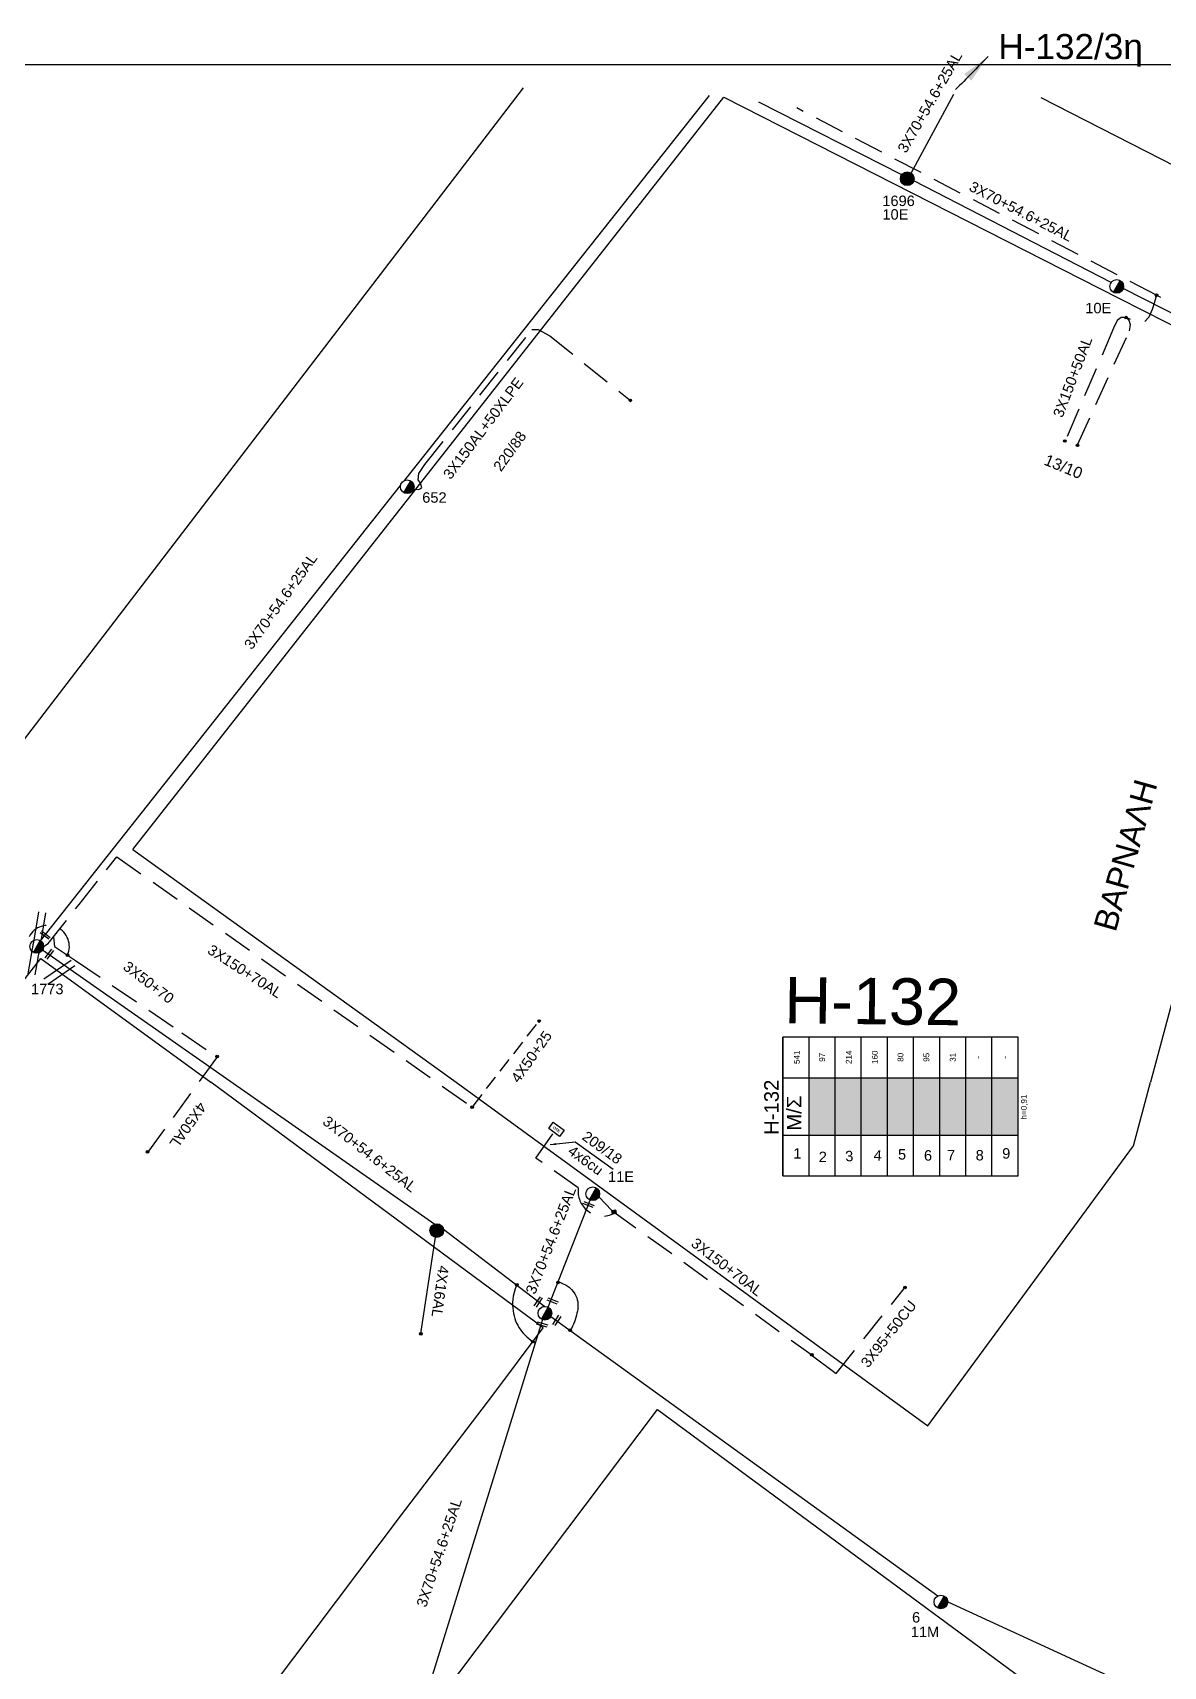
# Model space of a CAD drawing. Header units: millimetres. Extents: x 926 to 2032, y 728 to 1260.
# Drawn here: x 1678.4 to 1775.8, y 1112.6 to 1253.4 of the extents above; entities that cross this region are included whole.
import ezdxf
from ezdxf.enums import TextEntityAlignment as Align

# ---------------------------------------------------------------- set-up
doc = ezdxf.new("R2010")
doc.units = ezdxf.units.MM
doc.linetypes.add('DASHED', pattern=[19.05, 12.7, -6.35])
doc.linetypes.add('HIDDEN', pattern=[9.525, 6.35, -3.175])
for name, color, linetype in [('Pillar OTE', 7, 'Continuous'), ('Άγνωστα', 7, 'Continuous'), ('Ασφαλειοκιβώτια Χ.Τ 9 αναχωρήσεων', 7, 'Continuous'), ('Γέφυρες Εναέριου Δικτύου', 7, 'Continuous'), ('Εναέρια παροχή ΧΤ 4x16', 7, 'SYN_LINE'), ('Επιγραφές - Σχήματα', 7, 'Continuous'), ('Καλώδια ΧΤ   3x150+50AL', 7, 'DASHED'), ('Καλώδια ΧΤ   3x150+70AL', 7, 'DASHED'), ('Καλώδια ΧΤ   3x150AL+50XLPE', 7, 'DASHED'), ('Καλώδια ΧΤ   3x95+50CU', 7, 'DASHED'), ('Καλώδια ΧΤ   4x50AL', 7, 'DASHED'), ('Μηχανική τομή', 7, 'Continuous'), ('Στύλος Ξύλινος', 7, 'Continuous'), ('Στύλος Ξύλινος @ 1', 7, 'Continuous'), ('Στύλος ΦΜ', 7, 'Continuous'), ('Στύλος ΦΜ @ 1', 7, 'Continuous'), ('Συνδέσεις', 7, 'Continuous'), ('Συνεστραμμένα ΧΤ   3x70+54.6+25 AL', 7, 'SYN_LINE'), ('Τομή', 7, 'Continuous'), ('Υπόβαθρο ΔΕΗ', 7, 'Continuous'), ('Υπόγεια καλώδια Δικτύου ΧΤ και Παρ. ΧΤ - 3X150+70 AL', 7, 'DASHED'), ('Υπόγεια καλώδια Παροχών ΧΤ   4x6', 7, 'DASHED')]:
    doc.layers.add(name, color=color, linetype=linetype)
doc.styles.get("Standard").update_dxf_attribs({"font": 'arial.ttf'})
doc.linetypes.add('SYN_LINE', pattern='A,0.5,-0.0001,["/\\/\\/\\/",Standard,S=0.1,R=0,X=0,Y=-0.05],-0.25', length=0.7501)
doc.dimstyles.new('ISO-25', dxfattribs={"dimtxt": 2.5, "dimasz": 2.5, "dimexe": 1.25, "dimexo": 0.625, "dimtad": 1, "dimtxsty": 'Standard', "dimcen": 2.5, "dimadec": 0, "dimazin": 0, "dimtfac": 1, "dimtmove": 0, "dimatfit": 3, "dimfxl": 1, "dimarcsym": 0})

# ---------------------------------------------------------------- blocks, each defined once
blk = doc.blocks.new('ΥΠΑΡΧΩΝ ΤΣΙΜΕΝΤΕΝΙΟΣ ΣΤΥΛΟΣ')
at = {"layer": 'Στύλος ΦΜ'}
blk.add_hatch(color=256, dxfattribs=at).paths.add_polyline_path([(-1.29, -2.28, 0.574793), (2.62, 0, 0.268822), (1.3, 2.27)])
blk.add_line((-1.29, -2.28), (1.3, 2.27), dxfattribs=at)
blk.add_circle((0, 0), 2.62, dxfattribs=at)
at = {"layer": 'Στύλος ΦΜ', "flags": 4}
for tag, p in [('ΤΥΠΟΣ', (-4.91, 3.03)), ('ΑΡΙΘΜΟΣ', (-4.68, 8.05))]:
    blk.add_attdef(tag, p, '', height=4, dxfattribs=at)
blk = doc.blocks.new('ΥΠΑΡΧΩΝ ΞΥΛΙΝΟΣ ΣΤΥΛΟΣ')
at = {"layer": 'Στύλος Ξύλινος'}
h = blk.add_hatch(color=7, dxfattribs=at)
h.paths.add_polyline_path([(-2.62, 0, 0.270008), (-1.29, -2.28), (1.3, 2.27, 0.576266)])
h.paths.add_polyline_path([(-1.29, -2.28, 0.574793), (2.62, 0, 0.268822), (1.3, 2.27)])
at = {"layer": 'Στύλος Ξύλινος', "color": 7}
blk.add_line((-1.29, -2.28), (1.3, 2.27), dxfattribs=at)
blk.add_circle((0, 0), 2.62, dxfattribs=at)
at = {"layer": 'Στύλος Ξύλινος', "flags": 4}
for tag, p in [('ΑΡΙΘΜΟΣ', (-4.91, 8.6)), ('ΤΥΠΟΣ', (-4.85, 3.39))]:
    blk.add_attdef(tag, p, '', height=4, dxfattribs=at)
blk = doc.blocks.new('ΤΟΜΗ')
at = {"layer": 'Τομή', "ltscale": 40}
for p, q in [((-5.68, 0), (5.68, 0)), ((5.68, -2.33), (-5.68, -2.33))]:
    blk.add_line(p, q, dxfattribs=at)
blk = doc.blocks.new('ΜΗΧΑΝΙΚΗ ΤΟΜΗ')
at = {"layer": 'Μηχανική τομή', "ltscale": 40}
for p, q in [((-1.89, 0.78), (1.89, 0.78)), ((1.89, 0), (-1.89, 0))]:
    blk.add_line(p, q, dxfattribs=at)
blk = doc.blocks.new('ΑΣΦΑΛΕΙΟΚΙΒΩΤΙΟ ΥΠΟΣΤΑΘΜΟΥ 9 ΑΝΑΧΩΡΗΣΕΩΝ')
at = {"layer": 'Ασφαλειοκιβώτια Χ.Τ 9 αναχωρήσεων', "ltscale": 40}
for p, q in [((-23.8, 40.36), (24.02, 40.36)), ((-9.72, 40.36), (-9.72, -40.64)), ((9.94, 40.36), (9.94, -40.64)), ((-23.8, 31.36), (24.02, 31.36)), ((-23.8, 22.36), (24.02, 22.36)), ((-23.8, 13.36), (24.02, 13.36)), ((-23.8, 4.36), (24.02, 4.36)), ((-23.8, -4.64), (24.02, -4.64)), ((-23.8, -13.64), (24.02, -13.64)), ((-23.8, -22.64), (24.02, -22.64)), ((-23.8, -31.64), (24.02, -31.64))]:
    blk.add_line(p, q, dxfattribs=at)
at = {"layer": 'Ασφαλειοκιβώτια Χ.Τ 9 αναχωρήσεων'}
blk.add_lwpolyline([(-23.8, -40.64), (24.02, -40.64), (24.02, 40.36), (-23.8, 40.36)], close=True, dxfattribs=at)
for s, rotation, p in [('1', 270, (-17.86, 36.76)), ('2', 270, (-19.05, 28.02)), ('3', 273.4343, (-18.85, 18.79)), ('4', 266.5657, (-18.43, 9.21)), ('5', 270, (-18.18, 0.72)), ('6', 270, (-18.54, -8.22)), ('7', 270, (-18.46, -16.18)), ('8', 270, (-18.48, -26.03)), ('9', 270, (-17.86, -35.16))]:
    blk.add_text(s, height=3.6, rotation=rotation, dxfattribs=at).set_placement(p)
at = {"layer": 'Ασφαλειοκιβώτια Χ.Τ 9 αναχωρήσεων', "ltscale": 40}
for tag, height, p in [('ΟΝΟΜΑ', 5, (-0.16, 44.31)), ('ΚΕΙΜΕΝΟ 1', 2, (17.06, 35.59)), ('ΚΕΙΜΕΝΟ 2', 2, (17.06, 26.88)), ('ΚΕΙΜΕΝΟ 3', 2, (17.06, 17.69)), ('ΚΕΙΜΕΝΟ 4', 2, (17.06, 8.71)), ('ΚΕΙΜΕΝΟ 5', 2, (17.06, -0.13)), ('ΚΕΙΜΕΝΟ 6', 2, (17.06, -9.05)), ('ΚΕΙΜΕΝΟ 7', 2, (17.06, -18.13)), ('ΚΕΙΜΕΝΟ 8', 2, (17.06, -26.85)), ('ΚΕΙΜΕΝΟ 9', 2, (17.06, -35.99)), ('ΣΧ', 2, (-0.1, -42.64))]:
    blk.add_attdef(tag, text='', height=height, dxfattribs=at).set_placement(p, align=Align.MIDDLE_CENTER)
blk = doc.blocks.new('_ΣΥΝΔΕΣΗ')
at = {"layer": 'Συνδέσεις', "linetype": 'SYN_LINE', "ltscale": 40}
blk.add_hatch(color=256, dxfattribs=at).paths.add_polyline_path([(0.5, -0.01, 1), (-0.5, -0.01, 1)])
at = {"layer": 'Συνδέσεις'}
blk.add_circle((0, -0.01), 0.5, dxfattribs=at)
blk = doc.blocks.new('TSONTA XT1')
at = {"ltscale": 40}
h = blk.add_hatch(color=256, dxfattribs=at)
h.dxf.hatch_style = 1
h.paths.add_polyline_path([(595.96, 2487.66), (597.07, 2488.77), (595.96, 2489.87), (594.85, 2488.77)])
blk.add_lwpolyline([(594.85, 2488.77), (595.96, 2489.87), (597.07, 2488.77), (595.96, 2487.66)], close=True, dxfattribs=at)
blk = doc.blocks.new('PILLAR ΟΤΕ')
at = {"layer": 'Pillar OTE', "ltscale": 40}
blk.add_lwpolyline([(-3.31, 2.02), (3.39, 2.02), (3.39, -1.99), (-3.31, -1.99)], close=True, dxfattribs=at)
at = {"layer": 'Pillar OTE', "insert": (-1.81, 0.71), "char_height": 1.3575, "width": 109.961, "attachment_point": 1}
blk.add_mtext('{\\fArial|b1|i0|c161|p34;OTE}', dxfattribs=at)

msp = doc.modelspace()

# ---------------------------------------------------------------- hatches: boundary and pattern name
at = {"layer": 'Ασφαλειοκιβώτια Χ.Τ 9 αναχωρήσεων'}
for color, points in [(5, [(1745.29, 1158.39), (1747.54, 1158.39), (1747.54, 1163.31), (1745.29, 1163.31)]), (5, [(1745.29, 1158.39), (1747.54, 1158.39), (1747.54, 1163.31), (1745.29, 1163.31)]), (27, [(1749.79, 1163.31), (1747.54, 1163.31), (1747.54, 1158.39), (1749.79, 1158.39)]), (6, [(1752.04, 1163.31), (1749.79, 1163.31), (1749.79, 1158.39), (1752.04, 1158.39)]), (62, [(1752.04, 1158.39), (1754.29, 1158.39), (1754.29, 1163.31), (1752.04, 1163.31)]), (30, [(1756.54, 1163.31), (1754.29, 1163.31), (1754.29, 1158.39), (1756.54, 1158.39)]), (30, [(1754.29, 1158.39), (1756.54, 1158.39), (1756.54, 1163.31), (1754.29, 1163.31)]), (1, [(1756.54, 1158.39), (1758.79, 1158.39), (1758.79, 1163.31), (1756.54, 1163.31)]), (133, [(1761.04, 1163.31), (1758.79, 1163.31), (1758.79, 1158.39), (1761.04, 1158.39)]), (173, [(1763.29, 1163.31), (1761.04, 1163.31), (1761.04, 1158.39), (1763.29, 1158.39)])]:
    msp.add_hatch(color=color, dxfattribs=at).paths.add_polyline_path(points)

# ---------------------------------------------------------------- linework, layer by layer
at = {"layer": 'Άγνωστα', "color": 6, "linetype": 'DASHED', "ltscale": 0.2}
msp.add_lwpolyline([(1680.21, 1175.44), (1680.31, 1174.63), (1682.13, 1173.43), (1691.28, 1167.19), (1694.3, 1165.15)], dxfattribs=at)
at = {"layer": 'Άγνωστα', "color": 6, "linetype": 'HIDDEN', "ltscale": 0.2}
msp.add_lwpolyline([(1716.35, 1160.88), (1722.04, 1168.2)], dxfattribs=at)
at = {"layer": 'Γέφυρες Εναέριου Δικτύου'}
for points in [[(1723.7, 1145.76), (1724.07, 1145.61), (1724.38, 1145.44), (1724.63, 1145.27), (1724.83, 1145.09), (1724.99, 1144.9), (1725.12, 1144.71), (1725.21, 1144.53), (1725.28, 1144.35), (1725.33, 1144.18), (1725.37, 1144.02), (1725.39, 1143.86), (1725.39, 1143.71), (1725.39, 1143.55), (1725.37, 1143.39), (1725.34, 1143.22), (1725.3, 1143.05), (1725.26, 1142.87), (1725.21, 1142.68), (1725.15, 1142.48), (1725.08, 1142.29), (1725, 1142.1), (1724.92, 1141.91), (1724.82, 1141.73), (1724.71, 1141.57)], [(1720.12, 1145.48), (1719.99, 1145.13), (1719.89, 1144.81), (1719.82, 1144.5), (1719.78, 1144.22), (1719.76, 1143.96), (1719.76, 1143.7), (1719.78, 1143.46), (1719.81, 1143.24), (1719.84, 1143.01), (1719.89, 1142.8), (1719.95, 1142.59), (1720.02, 1142.39), (1720.11, 1142.19), (1720.2, 1142.01), (1720.3, 1141.82), (1720.42, 1141.65), (1720.54, 1141.48), (1720.68, 1141.32), (1720.83, 1141.16), (1720.99, 1141.01), (1721.16, 1140.86), (1721.33, 1140.72), (1721.52, 1140.59), (1721.71, 1140.45)]]:
    msp.add_lwpolyline(points, dxfattribs=at)
at = {"layer": 'Εναέρια παροχή ΧΤ 4x16', "color": 6, "ltscale": 20}
msp.add_lwpolyline([(1713.08, 1149.59), (1711.84, 1141.3)], dxfattribs=at)
at = {"layer": 'Επιγραφές - Σχήματα'}
msp.add_lwpolyline([(942.21, 1250.61), (1940.69, 1250.61), (1940.69, 743.76), (942.21, 743.76)], close=True, dxfattribs=at)
at = {"layer": 'Καλώδια ΧΤ   3x150+50AL', "color": 6, "ltscale": 0.2}
for points in [[(1775.21, 1230.74), (1744.23, 1246.87)], [(1802.67, 1216.59), (1775.21, 1230.74)], [(1772.61, 1228.81), (1772.17, 1228.82), (1771.81, 1228.56), (1771.52, 1227.91), (1767.36, 1218.22)], [(1768.41, 1217.86), (1772.88, 1227.67), (1772.96, 1228.18), (1772.87, 1228.57), (1772.61, 1228.81)]]:
    msp.add_lwpolyline(points, dxfattribs=at)
at = {"layer": 'Καλώδια ΧΤ   3x150+50AL', "color": 6, "ltscale": 0.2, "flags": 128}
msp.add_lwpolyline([(1775.22, 1230.75), (1775.05, 1230.13), (1774.83, 1229.51), (1774.55, 1228.84), (1774.18, 1228.45), (1773.78, 1228.41), (1773.13, 1228.58), (1772.61, 1228.81)], dxfattribs=at)
at = {"layer": 'Καλώδια ΧΤ   3x150+70AL', "color": 6, "ltscale": 0.2}
msp.add_lwpolyline([(1679.37, 1174.64), (1679.76, 1174.88), (1682.44, 1178.25), (1685.68, 1182.36), (1716.19, 1160.85)], dxfattribs=at)
msp.add_arc((1679.75, 1174.62), 1.84, 336.3698, 152.291, dxfattribs=at)
at = {"layer": 'Καλώδια ΧΤ   3x150AL+50XLPE', "color": 2, "ltscale": 0.2}
msp.add_lwpolyline([(1711.24, 1214.02), (1711.68, 1213.99), (1711.93, 1214.14), (1711.83, 1214.55), (1711.64, 1214.84), (1711.69, 1215.38), (1712.21, 1216.15), (1721.42, 1227.77), (1721.95, 1227.78), (1722.96, 1227.25), (1729.9, 1221.68)], dxfattribs=at)
at = {"layer": 'Καλώδια ΧΤ   3x95+50CU', "color": 133, "ltscale": 0.2}
msp.add_lwpolyline([(1745.6, 1139.37), (1747.63, 1137.84), (1753.47, 1145.17)], dxfattribs=at)
at = {"layer": 'Καλώδια ΧΤ   4x50AL', "color": 6, "ltscale": 0.2}
msp.add_lwpolyline([(1694.25, 1165.05), (1688.41, 1157.01)], dxfattribs=at)
at = {"layer": 'Συνεστραμμένα ΧΤ   3x70+54.6+25 AL', "color": 2, "ltscale": 20}
for points in [[(1710.48, 1214.79), (1736.71, 1247.94)], [(1679.1, 1175.13), (1710.11, 1214.35)]]:
    msp.add_lwpolyline(points, dxfattribs=at)
at = {"layer": 'Συνεστραμμένα ΧΤ   3x70+54.6+25 AL', "color": 27, "ltscale": 20}
for points in [[(1753.27, 1241.12), (1740.96, 1247.37)], [(1754.09, 1241.25), (1757.77, 1248.06)], [(1771.31, 1231.83), (1754.3, 1240.59)], [(1803.97, 1215.23), (1772.35, 1231.32)]]:
    msp.add_lwpolyline(points, dxfattribs=at)
at = {"layer": 'Συνεστραμμένα ΧΤ   3x70+54.6+25 AL', "color": 6, "ltscale": 20}
for points in [[(1679.28, 1174.33), (1713.06, 1150.72)], [(1713.8, 1150.29), (1722.54, 1143.63)], [(1722.34, 1142.49), (1712.45, 1110.58)]]:
    msp.add_lwpolyline(points, dxfattribs=at)
at = {"layer": 'Συνεστραμμένα ΧΤ   3x70+54.6+25 AL', "color": 133, "ltscale": 20}
for points in [[(1722.83, 1143.55), (1726.45, 1152.78)], [(1723.06, 1142.76), (1756.38, 1118.69)], [(1757.23, 1118.16), (1785.11, 1105.35)]]:
    msp.add_lwpolyline(points, dxfattribs=at)
at = {"layer": 'Υπόβαθρο ΔΕΗ'}
for points in [[(1649.31, 1249.32), (1629.95, 1223.79), (1676.33, 1190.65), (1720.71, 1248.59)], [(1687.06, 1182.98), (1711.24, 1213.78), (1737.96, 1247.81), (1771.96, 1230.49), (1790.3, 1221.17), (1774.69, 1162.95)], [(1765.24, 1247.78), (1793.61, 1233.28), (1797.73, 1247.54)], [(1687.06, 1182.98), (1714.89, 1162.95)], [(1670.76, 1162.95), (1679.14, 1173.61), (1693.76, 1162.95)], [(1670.76, 1162.95), (1664.73, 1155.1), (1640.67, 1123.81), (1601.43, 1073.28), (1621.03, 1058.85), (1646.03, 1040.52), (1659.87, 1058.85), (1710.2, 1125.67), (1717.98, 1135.86), (1722.39, 1141.78), (1693.76, 1162.95)], [(1714.89, 1162.95), (1755.52, 1133.33), (1773.22, 1157.46), (1774.69, 1162.95)]]:
    msp.add_lwpolyline(points, dxfattribs=at)
msp.add_lwpolyline([(1760.38, 1054.08), (1760.38, 1054.08), (1760.38, 1054.08), (1747.29, 1081.89), (1713.63, 1110.05), (1732.23, 1134.74), (1773.1, 1104.59), (1776.83, 1074.33)], close=True, dxfattribs=at)
at = {"layer": 'Υπόγεια καλώδια Δικτύου ΧΤ και Παρ. ΧΤ - 3X150+70 AL', "color": 133, "ltscale": 0.2}
msp.add_lwpolyline([(1727.19, 1153.06), (1728.32, 1151.89), (1745.43, 1139.52)], dxfattribs=at)
at = {"layer": 'Υπόγεια καλώδια Παροχών ΧΤ   4x6', "color": 133, "linetype": 'DASHED', "ltscale": 0.2}
msp.add_lwpolyline([(1728.37, 1151.58, -0.585973), (1725.42, 1153.84), (1721.77, 1156.4), (1723.32, 1158.61)], format="xyb", dxfattribs=at)

# ---------------------------------------------------------------- block references
at = {"layer": 'Pillar OTE', "xscale": 0.1695838663858863, "yscale": 0.1695838663858863, "zscale": 0.1695838663858863, "rotation": 324}
msp.add_blockref('PILLAR ΟΤΕ', (1723.52, 1158.88), dxfattribs=at)
at = {"layer": 'Ασφαλειοκιβώτια Χ.Τ 9 αναχωρήσεων', "xscale": 0.25, "yscale": 0.25, "zscale": 0.25, "rotation": 90}
msp.add_blockref('ΑΣΦΑΛΕΙΟΚΙΒΩΤΙΟ ΥΠΟΣΤΑΘΜΟΥ 9 ΑΝΑΧΩΡΗΣΕΩΝ', (1753.13, 1160.82), dxfattribs=at).add_auto_attribs({'ΟΝΟΜΑ': 'H-132', 'ΣΧ': 'h=0,91', 'ΚΕΙΜΕΝΟ 2': '97', 'ΚΕΙΜΕΝΟ 1': '541', 'ΚΕΙΜΕΝΟ 3': '214', 'ΚΕΙΜΕΝΟ 4': '160', 'ΚΕΙΜΕΝΟ 5': '80', 'ΚΕΙΜΕΝΟ 6': '95', 'ΚΕΙΜΕΝΟ 7': '31', 'ΚΕΙΜΕΝΟ 8': '-', 'ΚΕΙΜΕΝΟ 9': '-'})
at = {"layer": 'Μηχανική τομή'}
for p, xscale, yscale, zscale, rotation in [((1679.56, 1175.69), 0.2500000000000897, 0.2500000000000897, 0.2500000000000897, 142.7933607074988), ((1679.94, 1173.91), 0.250000000000177, 0.250000000000177, 0.250000000000177, 52.29901244400812), ((1726.26, 1152.31), 0.2499999999994337, 0.2499999999994337, 0.2499999999994337, 339.0585273222056), ((1722.05, 1143.96), 0.2499999999993649, 0.2499999999993649, 0.2499999999993649, 55.73737571199486), ((1723.17, 1144), 0.2499999999994337, 0.2499999999994337, 0.2499999999994337, 339.0585273222056), ((1723.65, 1142.36), 0.2499999999993649, 0.2499999999993649, 0.2499999999993649, 55.73737571199486), ((1722.28, 1141.97), 0.2499999999994271, 0.2499999999994271, 0.2499999999994271, 344.6132248751183)]:
    msp.add_blockref('ΜΗΧΑΝΙΚΗ ΤΟΜΗ', p, dxfattribs=dict(at, xscale=xscale, yscale=yscale, zscale=zscale, rotation=rotation))
at = {"layer": 'Στύλος Ξύλινος @ 1', "ltscale": 40}
ref = msp.add_blockref('ΥΠΑΡΧΩΝ ΞΥΛΙΝΟΣ ΣΤΥΛΟΣ', (1753.74, 1240.77), dxfattribs=dict(at, xscale=0.2249999999999091, yscale=0.2249999999999091, zscale=0.2249999999999091))
ref.add_attrib('ΤΥΠΟΣ', '10E', (1751.61, 1237.25), dxfattribs={"layer": 'Στύλος Ξύλινος', "height": 0.9, "flags": 4})
ref.add_attrib('ΑΡΙΘΜΟΣ', '1696', (1751.6, 1238.42), dxfattribs={"layer": 'Στύλος Ξύλινος', "height": 0.9, "flags": 4})
at = {"layer": 'Στύλος Ξύλινος @ 1', "ltscale": 40, "xscale": 0.2249999999999091, "yscale": 0.2249999999999091, "zscale": 0.2249999999999091}
msp.add_blockref('ΥΠΑΡΧΩΝ ΞΥΛΙΝΟΣ ΣΤΥΛΟΣ', (1713.23, 1150.16), dxfattribs=at)
at = {"layer": 'Στύλος ΦΜ @ 1', "ltscale": 40}
ref = msp.add_blockref('ΥΠΑΡΧΩΝ ΤΣΙΜΕΝΤΕΝΙΟΣ ΣΤΥΛΟΣ', (1771.79, 1231.5), dxfattribs=dict(at, xscale=0.2249999999999091, yscale=0.2249999999999091, zscale=0.2249999999999091))
ref.add_attrib('ΤΥΠΟΣ', '10E', (1769.08, 1229.18), dxfattribs={"layer": 'Στύλος ΦΜ', "height": 0.9, "flags": 4})
ref = msp.add_blockref('ΥΠΑΡΧΩΝ ΤΣΙΜΕΝΤΕΝΙΟΣ ΣΤΥΛΟΣ', (1710.69, 1214.24), dxfattribs=dict(at, xscale=0.2249999999999091, yscale=0.2249999999999091, zscale=0.2249999999999091))
ref.add_attrib('ΤΥΠΟΣ', '652', (1711.98, 1212.86), dxfattribs={"layer": 'Στύλος ΦΜ', "height": 0.9, "flags": 4})
ref = msp.add_blockref('ΥΠΑΡΧΩΝ ΤΣΙΜΕΝΤΕΝΙΟΣ ΣΤΥΛΟΣ', (1678.78, 1174.64), dxfattribs=dict(at, xscale=0.2249999999999091, yscale=0.2249999999999091, zscale=0.2249999999999091))
ref.add_attrib('ΤΥΠΟΣ', '1773', (1678.29, 1170.52), dxfattribs={"layer": 'Στύλος ΦΜ', "height": 0.9, "flags": 4})
ref = msp.add_blockref('ΥΠΑΡΧΩΝ ΤΣΙΜΕΝΤΕΝΙΟΣ ΣΤΥΛΟΣ', (1726.66, 1153.33), dxfattribs=dict(at, xscale=0.2249999999999091, yscale=0.2249999999999091, zscale=0.2249999999999091))
ref.add_attrib('ΤΥΠΟΣ', '11E', (1727.98, 1154.35), dxfattribs={"layer": 'Στύλος ΦΜ', "height": 0.9, "flags": 4})
at = {"layer": 'Στύλος ΦΜ @ 1', "ltscale": 40, "xscale": 0.2249999999999091, "yscale": 0.2249999999999091, "zscale": 0.2249999999999091}
msp.add_blockref('ΥΠΑΡΧΩΝ ΤΣΙΜΕΝΤΕΝΙΟΣ ΣΤΥΛΟΣ', (1722.54, 1143.04), dxfattribs=at)
at = {"layer": 'Στύλος ΦΜ @ 1', "ltscale": 40}
ref = msp.add_blockref('ΥΠΑΡΧΩΝ ΤΣΙΜΕΝΤΕΝΙΟΣ ΣΤΥΛΟΣ', (1756.64, 1118.16), dxfattribs=dict(at, xscale=0.2249999999999091, yscale=0.2249999999999091, zscale=0.2249999999999091))
ref.add_attrib('ΤΥΠΟΣ', '11M', (1754.05, 1115.13), dxfattribs={"layer": 'Στύλος ΦΜ', "height": 0.9, "flags": 4})
ref.add_attrib('ΑΡΙΘΜΟΣ', '6', (1754.16, 1116.39), dxfattribs={"layer": 'Στύλος ΦΜ', "height": 0.9, "flags": 4})
at = {"layer": 'Συνδέσεις'}
for p, xscale, yscale, zscale in [((1775.22, 1230.75), 0.2249999999999091, 0.2249999999999091, 0.2249999999999091), ((1772.61, 1228.81), 0.2249999999999091, 0.2249999999999091, 0.2249999999999091), ((1729.9, 1221.68), 0.2249999999999091, 0.2249999999999091, 0.2249999999999091), ((1767.31, 1218.18), 0.2249999999999091, 0.2249999999999091, 0.2249999999999091), ((1768.4, 1217.81), 0.2249999999999091, 0.2249999999999091, 0.2249999999999091), ((1681.44, 1173.89), 0.2249999999999091, 0.2249999999999091, 0.2249999999999091), ((1722.04, 1168.21), 0.2249999999999091, 0.2249999999999091, 0.2249999999999091), ((1694.31, 1165.15), 0.2249999999999091, 0.2249999999999091, 0.2249999999999091), ((1716.28, 1160.79), 0.2249999999999091, 0.2249999999999091, 0.2249999999999091), ((1688.33, 1156.94), 0.2249999999999091, 0.2249999999999091, 0.2249999999999091), ((1723.67, 1145.68), 0.2250000000000227, 0.2250000000000227, 0.2250000000000227), ((1720.12, 1145.48), 0.2250000000000227, 0.2250000000000227, 0.2250000000000227), ((1753.55, 1145.25), 0.2249999999999091, 0.2249999999999091, 0.2249999999999091), ((1724.71, 1141.57), 0.2250000000000227, 0.2250000000000227, 0.2250000000000227), ((1711.85, 1141.26), 0.2249999999999091, 0.2249999999999091, 0.2249999999999091), ((1721.51, 1140.59), 0.2250000000000227, 0.2250000000000227, 0.2250000000000227), ((1745.53, 1139.46), 0.2249999999999091, 0.2249999999999091, 0.2249999999999091)]:
    msp.add_blockref('_ΣΥΝΔΕΣΗ', p, dxfattribs=dict(at, xscale=xscale, yscale=yscale, zscale=zscale))
at = {"layer": 'Συνδέσεις', "xscale": 0.2, "yscale": 0.2, "zscale": 0.2, "rotation": 324.1435851741202}
msp.add_blockref('TSONTA XT1', (1340.33, 818.15), dxfattribs=at)
at = {"layer": 'Τομή'}
for p, xscale, yscale, zscale, rotation in [((1678.73, 1176.23), 0.2500000000000379, 0.2500000000000379, 0.2500000000000379, 80.27621884861641), ((1678.29, 1173.68), 0.250000000000038, 0.250000000000038, 0.250000000000038, 80.27621884861641), ((1680.57, 1172.65), 0.2499999999998795, 0.2499999999998795, 0.2499999999998795, 34.50734476368395)]:
    msp.add_blockref('ΤΟΜΗ', p, dxfattribs=dict(at, xscale=xscale, yscale=yscale, zscale=zscale, rotation=rotation))

# ---------------------------------------------------------------- texts
at = {"layer": 'Εναέρια παροχή ΧΤ 4x16', "color": 7, "insert": (1714.28, 1147.06), "char_height": 0.9, "width": 84.1859, "attachment_point": 1, "rotation": 262.0599}
msp.add_mtext('4X16AL', dxfattribs=at)
at = {"layer": 'Επιγραφές - Σχήματα', "insert": (1761.59, 1253.24), "char_height": 2, "width": 22.6323, "attachment_point": 1}
msp.add_mtext('{\\H1.083x;H-132/3η}', dxfattribs=at)
at = {"layer": 'Επιγραφές - Σχήματα', "color": 7, "char_height": 0.9, "width": 84.1859, "attachment_point": 1}
for s, insert, rotation in [('220/88', (1718.03, 1216), 54.376), ('3X50+70', (1686.68, 1173.44), 322.6065), ('4X50+25', (1719.55, 1163.32), 54.8245)]:
    msp.add_mtext(s, dxfattribs=dict(at, insert=insert, rotation=rotation))
at = {"layer": 'Επιγραφές - Σχήματα', "attachment_point": 1}
for s, insert, char_height, width, rotation in [('{\\H1.083x;13/10}', (1765.81, 1217.07), 0.9, 22.6323, 337.7126), ('ΒΑΡΝΑΛΗ', (1769.76, 1176.34), 2, 22.6323, 74.2328), ('Η-132', (1743.19, 1172.02), 4, 22.6323, 359.3184), ('Μ/Σ', (1743.38, 1158.76), 1.25, 3.7435, 90)]:
    msp.add_mtext(s, dxfattribs=dict(at, insert=insert, char_height=char_height, width=width, rotation=rotation))
at = {"layer": 'Καλώδια ΧΤ   3x150+50AL', "color": 7, "insert": (1766.27, 1220.44), "char_height": 0.9, "width": 84.1859, "attachment_point": 1, "rotation": 69.2035}
msp.add_mtext('3X150+50AL', dxfattribs=at)
at = {"layer": 'Καλώδια ΧΤ   3x150+70AL', "color": 7, "insert": (1693.89, 1174.86), "char_height": 0.9, "width": 84.1859, "attachment_point": 1, "rotation": 327.0946}
msp.add_mtext('3X150+70AL', dxfattribs=at)
at = {"layer": 'Καλώδια ΧΤ   3x150AL+50XLPE', "color": 7, "insert": (1717.23, 1219.27), "char_height": 0.9, "width": 13.9242, "attachment_point": 5, "rotation": 53.0626}
msp.add_mtext('3X150AL+50XLPE', dxfattribs=at)
at = {"layer": 'Καλώδια ΧΤ   3x95+50CU', "color": 7, "insert": (1749.67, 1138.82), "char_height": 0.9, "width": 84.1859, "attachment_point": 1, "rotation": 52.0688}
msp.add_mtext('3X95+50CU', dxfattribs=at)
at = {"layer": 'Καλώδια ΧΤ   4x50AL', "color": 7, "insert": (1693.47, 1160.8), "char_height": 0.9, "width": 84.1859, "attachment_point": 1, "rotation": 234.8158}
msp.add_mtext('4X50AL', dxfattribs=at)
at = {"layer": 'Συνεστραμμένα ΧΤ   3x70+54.6+25 AL', "color": 7, "char_height": 0.9, "width": 84.1859, "attachment_point": 1}
for insert, rotation in [((1752.86, 1243.36), 60.1098), ((1759.4, 1240.6), 332.7685), ((1696.57, 1200.66), 54.376), ((1703.87, 1160.11), 322.1705), ((1720.85, 1144.92), 68.6472), ((1711.45, 1117.92), 71.4373)]:
    msp.add_mtext('3X70+54.6+25AL', dxfattribs=dict(at, insert=insert, rotation=rotation))
at = {"layer": 'Υπόγεια καλώδια Δικτύου ΧΤ και Παρ. ΧΤ - 3X150+70 AL', "color": 7, "char_height": 0.9, "attachment_point": 1, "rotation": 324}
for s, insert in [('209/18', (1726.19, 1158.8)), ('4x6cu', (1724.96, 1157.56))]:
    msp.add_mtext_dynamic_manual_height_columns(s, width=1.8, gutter_width=12.5, heights=[0.118], dxfattribs=dict(at, insert=insert))
at = {"layer": 'Υπόγεια καλώδια Δικτύου ΧΤ και Παρ. ΧΤ - 3X150+70 AL', "color": 7, "insert": (1735.6, 1149.6), "char_height": 0.9, "width": 84.1859, "attachment_point": 1, "rotation": 322.498}
msp.add_mtext('3X150+70AL', dxfattribs=at)

# ---------------------------------------------------------------- leaders
at = {"layer": 'Επιγραφές - Σχήματα', "path_type": 1}
msp.add_leader([(1760.7, 1251.29), (1757.91, 1248.45)], dimstyle='ISO-25', override={"dimgap": 0.625, "dimtad": 0}, dxfattribs=at)
at = {"layer": 'Επιγραφές - Σχήματα'}
msp.add_leader([(1723, 1157.56), (1725.15, 1157.79), (1728.42, 1155.44)], dimstyle='ISO-25', override={"dimasz": 0.5, "dimgap": 0.625, "dimtad": 0}, dxfattribs=at)

doc.saveas('drawing.dxf')
